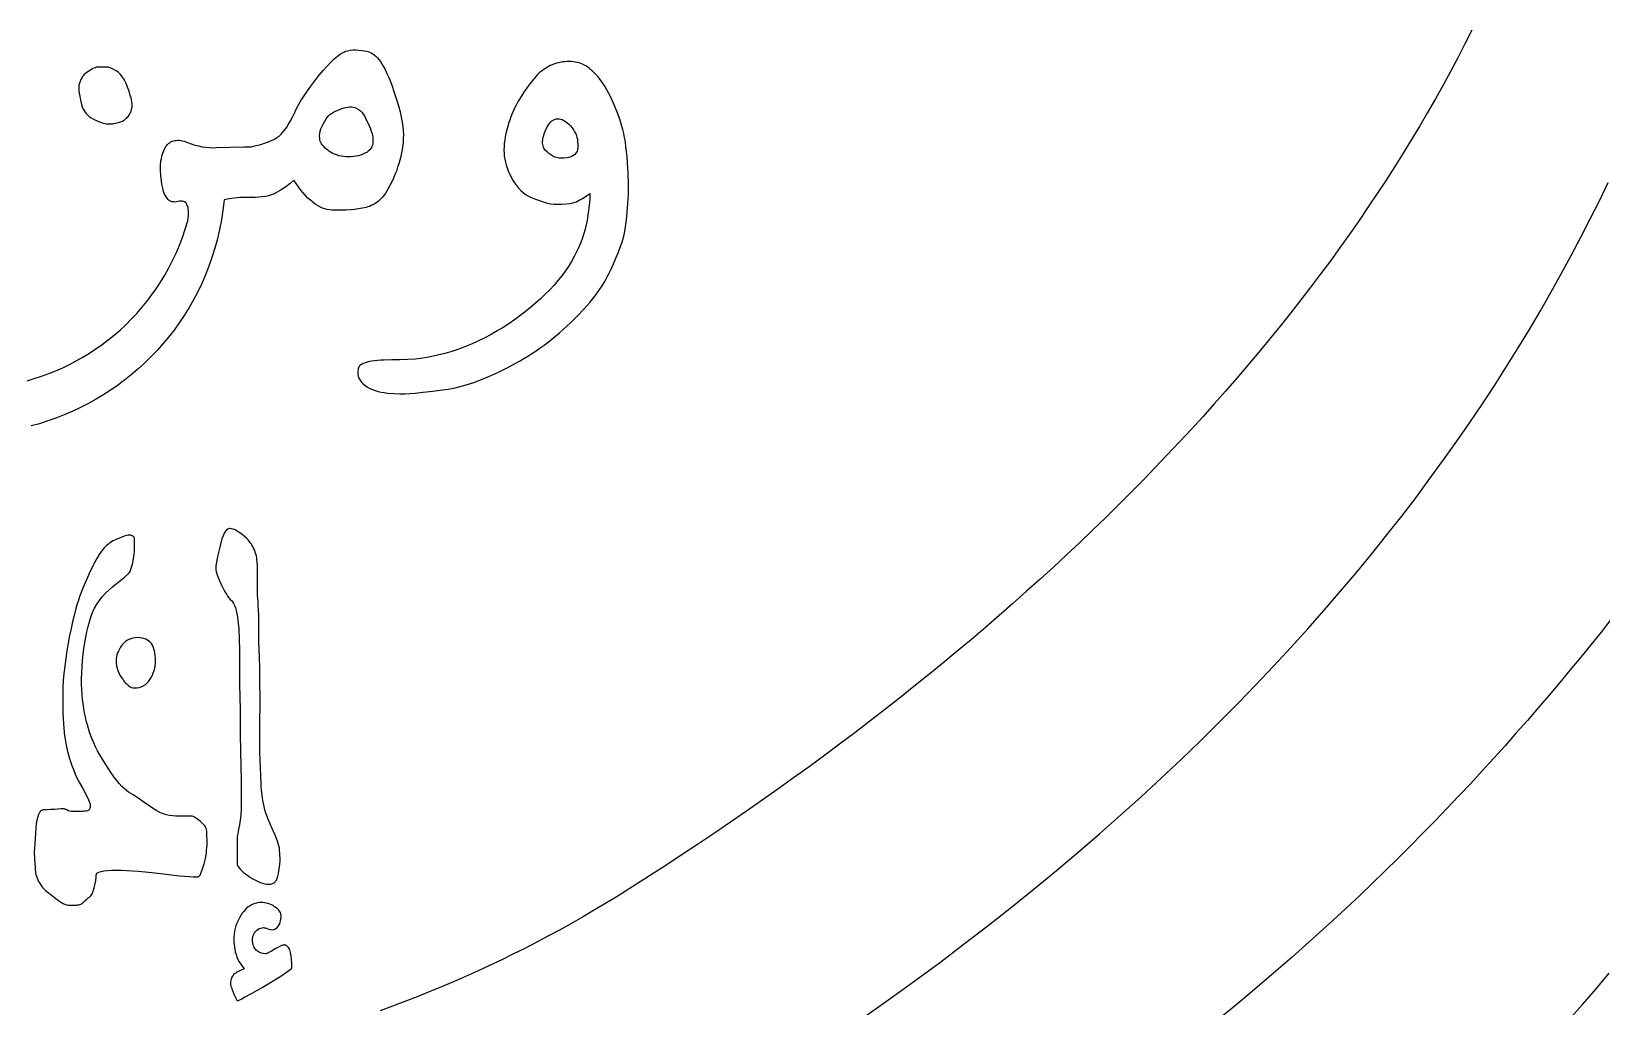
# Model space of a CAD drawing. Extents: x -350 to 350, y -610 to 610.
# Drawn here: x -54.9 to 76.3, y -112.2 to -30.8 of the extents above; entities that cross this region are included whole.
import ezdxf

# ---------------------------------------------------------------- set-up
doc = ezdxf.new("R2010")
doc.units = 0
doc.layers.add('LAYER_10', color=176, linetype='CONTINUOUS')
doc.layers.add('LAYER_2', color=18, linetype='CONTINUOUS')

msp = doc.modelspace()

# ---------------------------------------------------------------- linework, layer by layer
at = {"layer": 'LAYER_10'}
for points in [[(65.44, -30.65), (64.86, -31.8), (64.27, -32.95), (63.66, -34.09), (63.04, -35.23), (62.4, -36.38), (61.75, -37.51), (61.09, -38.65), (60.41, -39.78), (59.71, -40.92), (59.01, -42.04), (58.28, -43.17), (57.55, -44.29), (56.8, -45.41), (56.03, -46.53), (55.25, -47.65), (54.46, -48.76), (53.66, -49.87), (52.84, -50.98), (52.01, -52.08), (51.16, -53.18), (50.3, -54.28), (49.43, -55.37), (48.54, -56.46), (47.65, -57.55), (46.74, -58.63), (45.81, -59.71), (44.88, -60.79), (43.93, -61.86), (42.97, -62.93), (41.99, -64), (41.01, -65.06), (40.01, -66.12), (39, -67.18), (37.98, -68.23), (36.94, -69.28), (35.9, -70.32), (34.84, -71.36), (33.77, -72.39), (32.69, -73.43), (31.6, -74.45), (30.49, -75.48), (29.38, -76.49), (28.25, -77.51), (27.11, -78.52), (25.97, -79.52), (24.81, -80.52), (23.64, -81.52), (22.46, -82.51), (21.27, -83.5), (20.06, -84.48), (18.85, -85.46), (17.63, -86.43), (16.4, -87.4), (15.16, -88.36), (13.9, -89.32), (12.64, -90.27), (11.37, -91.22), (10.09, -92.16), (8.79, -93.1), (7.49, -94.03), (6.18, -94.95), (4.86, -95.87), (3.53, -96.79), (2.19, -97.7), (0.84, -98.6), (-0.51, -99.5), (-1.88, -100.4), (-3.25, -101.28), (-4.64, -102.17), (-6.03, -103.04), (-6.97, -103.61), (-7.91, -104.17), (-8.85, -104.73), (-9.81, -105.27), (-10.76, -105.8), (-11.73, -106.32), (-12.7, -106.83), (-13.67, -107.33), (-14.65, -107.82), (-15.63, -108.3), (-16.62, -108.77), (-17.61, -109.23), (-18.61, -109.68), (-19.62, -110.11), (-20.62, -110.54), (-21.64, -110.96), (-22.65, -111.37), (-23.67, -111.77), (-24.7, -112.16), (-25.73, -112.54)], [(14.83, -112.95), (16.95, -111.46), (19.03, -109.95), (21.08, -108.45), (23.08, -106.93), (25.05, -105.41), (26.99, -103.89), (28.88, -102.36), (30.74, -100.83), (32.57, -99.3), (34.35, -97.76), (36.11, -96.21), (37.82, -94.67), (39.51, -93.12), (41.16, -91.56), (42.77, -90.01), (44.35, -88.45), (45.9, -86.89), (47.41, -85.33), (48.89, -83.77), (50.34, -82.2), (51.75, -80.64), (53.14, -79.07), (54.49, -77.5), (55.81, -75.94), (57.1, -74.37), (58.36, -72.8), (59.59, -71.23), (60.79, -69.67), (61.95, -68.1), (63.09, -66.54), (64.2, -64.97), (65.28, -63.41), (66.33, -61.85), (67.36, -60.3), (68.35, -58.74), (69.32, -57.19), (70.26, -55.64), (71.17, -54.09), (72.06, -52.55), (72.92, -51.01), (73.75, -49.47), (74.56, -47.94), (75.34, -46.41), (76.1, -44.89), (76.83, -43.37)], [(77.07, -79.86), (76.24, -80.91), (75.39, -81.97), (74.54, -83.02), (73.67, -84.07), (72.79, -85.13), (71.9, -86.18), (71, -87.24), (70.09, -88.29), (69.16, -89.34), (68.23, -90.4), (67.28, -91.45), (66.32, -92.5), (65.35, -93.55), (64.36, -94.6), (63.37, -95.65), (62.36, -96.7), (61.34, -97.74), (60.31, -98.78), (59.26, -99.82), (58.2, -100.86), (57.13, -101.9), (56.05, -102.93), (54.95, -103.96), (53.85, -104.99), (52.72, -106.01), (51.59, -107.03), (50.44, -108.05), (49.28, -109.06), (48.11, -110.07), (46.92, -111.08), (45.72, -112.08), (44.51, -113.08)], [(73.56, -113.31), (74.7, -112.01), (75.82, -110.7), (76.93, -109.39)]]:
    msp.add_lwpolyline(points, dxfattribs=at)
at = {"layer": 'LAYER_2'}
msp.add_lwpolyline([(-55.23, -59.93), (-54.63, -59.75), (-54.02, -59.55), (-53.43, -59.33), (-52.84, -59.09), (-52.26, -58.84), (-51.69, -58.56), (-51.13, -58.27), (-50.57, -57.95), (-50.03, -57.62), (-49.49, -57.27), (-48.97, -56.9), (-48.45, -56.52), (-47.95, -56.11), (-47.47, -55.69), (-46.99, -55.25), (-46.53, -54.79), (-46.08, -54.32), (-45.65, -53.82), (-45.23, -53.31), (-44.83, -52.78), (-44.45, -52.24), (-44.08, -51.68), (-43.73, -51.1), (-43.4, -50.5), (-43.08, -49.89), (-42.79, -49.26), (-42.51, -48.61), (-42.26, -47.95), (-42.02, -47.27), (-41.81, -46.57), (-41.78, -46.34), (-41.76, -46.13), (-41.75, -45.94), (-41.76, -45.76), (-41.77, -45.6), (-41.79, -45.45), (-41.83, -45.33), (-41.88, -45.22), (-41.93, -45.13), (-42, -45.05), (-42.08, -44.99), (-42.17, -44.95), (-42.27, -44.93), (-42.38, -44.92), (-42.51, -44.93), (-42.64, -44.96), (-42.78, -44.99), (-42.91, -45), (-43.03, -44.99), (-43.14, -44.97), (-43.25, -44.92), (-43.36, -44.86), (-43.45, -44.78), (-43.54, -44.69), (-43.62, -44.57), (-43.7, -44.44), (-43.77, -44.29), (-43.83, -44.12), (-43.88, -43.94), (-43.93, -43.73), (-43.97, -43.51), (-44.01, -43.27), (-44.06, -42.79), (-44.08, -42.35), (-44.08, -41.94), (-44.05, -41.56), (-44.02, -41.39), (-43.99, -41.22), (-43.95, -41.06), (-43.9, -40.91), (-43.85, -40.77), (-43.79, -40.64), (-43.73, -40.52), (-43.66, -40.4), (-43.58, -40.3), (-43.5, -40.2), (-43.41, -40.12), (-43.32, -40.05), (-43.22, -39.98), (-43.12, -39.93), (-43.01, -39.89), (-42.9, -39.86), (-42.78, -39.85), (-42.66, -39.84), (-42.53, -39.84), (-42.4, -39.86), (-42.27, -39.88), (-42.12, -39.92), (-41.98, -39.97), (-41.83, -40.02), (-41.52, -40.14), (-41.22, -40.24), (-40.92, -40.32), (-40.62, -40.38), (-40.32, -40.43), (-40.02, -40.45), (-39.72, -40.46), (-39.43, -40.45), (-38.31, -40.41), (-37.14, -40.38), (-37.14, -40.38), (-36.49, -40.38), (-36.09, -40.29), (-35.72, -40.19), (-35.39, -40.08), (-35.08, -39.98), (-34.81, -39.86), (-34.57, -39.74), (-34.36, -39.62), (-34.19, -39.49), (-34.02, -39.34), (-33.86, -39.17), (-33.7, -38.97), (-33.54, -38.74), (-33.39, -38.49), (-33.23, -38.21), (-33.07, -37.91), (-32.91, -37.58), (-32.75, -37.24), (-32.55, -36.88), (-32.33, -36.5), (-32.09, -36.12), (-31.82, -35.72), (-31.52, -35.31), (-31.2, -34.88), (-30.86, -34.44), (-30.51, -34.02), (-30.18, -33.65), (-29.87, -33.32), (-29.58, -33.04), (-29.31, -32.81), (-29.06, -32.63), (-28.95, -32.56), (-28.83, -32.5), (-28.73, -32.45), (-28.63, -32.41), (-28.42, -32.36), (-28.21, -32.32), (-27.99, -32.3), (-27.76, -32.3), (-27.52, -32.31), (-27.28, -32.34), (-27.02, -32.38), (-26.76, -32.44), (-26.62, -32.48), (-26.49, -32.54), (-26.36, -32.61), (-26.23, -32.71), (-26.1, -32.82), (-25.97, -32.95), (-25.84, -33.1), (-25.72, -33.27), (-25.6, -33.46), (-25.48, -33.66), (-25.36, -33.88), (-25.24, -34.12), (-25.12, -34.37), (-25, -34.65), (-24.89, -34.94), (-24.77, -35.25), (-24.56, -35.86), (-24.38, -36.43), (-24.22, -36.97), (-24.08, -37.46), (-23.98, -37.92), (-23.9, -38.33), (-23.84, -38.71), (-23.81, -39.04), (-23.8, -39.35), (-23.81, -39.66), (-23.82, -39.97), (-23.85, -40.28), (-23.89, -40.59), (-23.95, -40.9), (-24.02, -41.2), (-24.09, -41.5), (-24.18, -41.8), (-24.28, -42.1), (-24.39, -42.41), (-24.51, -42.71), (-24.64, -43.01), (-24.78, -43.32), (-24.93, -43.62), (-25.09, -43.93), (-25.26, -44.22), (-25.36, -44.35), (-25.45, -44.48), (-25.55, -44.6), (-25.66, -44.71), (-25.76, -44.82), (-25.88, -44.92), (-25.99, -45.01), (-26.11, -45.09), (-26.24, -45.17), (-26.37, -45.24), (-26.5, -45.3), (-26.64, -45.36), (-26.78, -45.41), (-26.92, -45.45), (-27.23, -45.52), (-27.54, -45.57), (-27.88, -45.62), (-28.22, -45.65), (-28.58, -45.68), (-28.96, -45.69), (-29.35, -45.69), (-29.75, -45.68), (-29.96, -45.66), (-30.16, -45.63), (-30.37, -45.57), (-30.57, -45.5), (-30.77, -45.41), (-30.97, -45.3), (-31.17, -45.17), (-31.37, -45.02), (-31.57, -44.85), (-31.77, -44.67), (-31.97, -44.46), (-32.16, -44.24), (-32.36, -44), (-32.55, -43.74), (-32.75, -43.46), (-32.94, -43.16), (-33.27, -43.45), (-33.62, -43.72), (-34, -43.97), (-34.39, -44.2), (-34.6, -44.31), (-34.83, -44.39), (-35.07, -44.47), (-35.33, -44.53), (-35.6, -44.57), (-35.89, -44.6), (-36.19, -44.62), (-36.51, -44.62), (-37, -44.61), (-37.46, -44.62), (-37.91, -44.67), (-38.35, -44.74), (-38.77, -44.83), (-38.82, -45.25), (-38.87, -45.67), (-39, -46.49), (-39.16, -47.29), (-39.34, -48.08), (-39.55, -48.86), (-39.79, -49.62), (-40.05, -50.36), (-40.33, -51.08), (-40.64, -51.79), (-40.97, -52.49), (-41.33, -53.16), (-41.7, -53.82), (-42.1, -54.47), (-42.52, -55.09), (-42.96, -55.7), (-43.41, -56.28), (-43.89, -56.85), (-44.38, -57.41), (-44.89, -57.94), (-45.42, -58.45), (-45.97, -58.95), (-46.53, -59.42), (-47.1, -59.88), (-47.69, -60.31), (-48.29, -60.73), (-48.9, -61.12), (-49.53, -61.49), (-50.17, -61.85), (-50.82, -62.18), (-51.48, -62.49), (-52.14, -62.77), (-52.82, -63.04), (-53.51, -63.28), (-54.2, -63.51), (-54.9, -63.7)], dxfattribs=at)
for points in [[(-49.69, -38.07), (-49.32, -38.24), (-49.01, -38.36), (-48.87, -38.41), (-48.74, -38.44), (-48.63, -38.46), (-48.54, -38.46), (-48.12, -38.46), (-48.07, -38.46), (-48.02, -38.45), (-47.61, -38.36), (-47.44, -38.31), (-47.27, -38.24), (-47.11, -38.14), (-46.95, -38.01), (-46.8, -37.85), (-46.68, -37.69), (-46.63, -37.59), (-46.58, -37.5), (-46.54, -37.39), (-46.51, -37.29), (-46.48, -37.17), (-46.47, -37.05), (-46.46, -36.92), (-46.47, -36.78), (-46.49, -36.62), (-46.52, -36.46), (-46.55, -36.29), (-46.61, -36.11), (-46.72, -35.75), (-46.84, -35.41), (-46.97, -35.1), (-47.11, -34.82), (-47.18, -34.69), (-47.26, -34.57), (-47.35, -34.45), (-47.44, -34.35), (-47.54, -34.25), (-47.64, -34.16), (-47.75, -34.08), (-47.86, -34.01), (-48.09, -33.89), (-48.29, -33.8), (-48.46, -33.75), (-48.54, -33.74), (-48.61, -33.73), (-49.24, -33.73), (-49.33, -33.74), (-49.43, -33.75), (-49.53, -33.78), (-49.63, -33.81), (-49.74, -33.86), (-49.85, -33.92), (-50.09, -34.06), (-50.31, -34.22), (-50.49, -34.38), (-50.56, -34.46), (-50.62, -34.54), (-50.67, -34.62), (-50.71, -34.7), (-50.87, -35.07), (-50.89, -35.15), (-50.9, -35.25), (-50.9, -35.72), (-50.88, -35.91), (-50.84, -36.17), (-50.78, -36.49), (-50.69, -36.86), (-50.63, -37.06), (-50.55, -37.25), (-50.45, -37.42), (-50.34, -37.57), (-50.2, -37.72), (-50.05, -37.85), (-49.88, -37.96)], [(-19.75, -57.47), (-20.34, -57.65), (-20.94, -57.8), (-21.55, -57.93), (-22.17, -58.03), (-22.8, -58.11), (-23.45, -58.16), (-24.1, -58.19), (-24.77, -58.19), (-25.4, -58.2), (-25.69, -58.21), (-25.96, -58.22), (-26.21, -58.25), (-26.43, -58.28), (-26.64, -58.32), (-26.82, -58.37), (-26.99, -58.42), (-27.14, -58.48), (-27.26, -58.54), (-27.37, -58.61), (-27.46, -58.69), (-27.52, -58.78), (-27.57, -58.87), (-27.59, -58.97), (-27.61, -59.17), (-27.6, -59.36), (-27.57, -59.55), (-27.51, -59.72), (-27.42, -59.88), (-27.3, -60.04), (-27.16, -60.19), (-26.99, -60.32), (-26.8, -60.45), (-26.6, -60.56), (-26.39, -60.66), (-26.16, -60.74), (-25.92, -60.81), (-25.67, -60.87), (-25.41, -60.92), (-25.13, -60.95), (-24.59, -60.99), (-24.1, -61.01), (-23.66, -61.01), (-23.27, -61), (-22.81, -60.96), (-22.17, -60.89), (-21.34, -60.79), (-20.33, -60.66), (-20.05, -60.62), (-19.76, -60.57), (-19.47, -60.51), (-19.18, -60.44), (-18.57, -60.27), (-17.93, -60.07), (-17.28, -59.82), (-16.6, -59.55), (-15.9, -59.23), (-15.18, -58.88), (-14.82, -58.69), (-14.46, -58.49), (-14.1, -58.29), (-13.75, -58.08), (-13.4, -57.87), (-13.06, -57.65), (-12.72, -57.42), (-12.38, -57.18), (-12.05, -56.94), (-11.72, -56.69), (-11.4, -56.44), (-11.08, -56.18), (-10.76, -55.91), (-10.45, -55.64), (-10.14, -55.36), (-9.84, -55.08), (-9.26, -54.5), (-8.72, -53.94), (-8.47, -53.66), (-8.24, -53.38), (-8.01, -53.1), (-7.79, -52.82), (-7.59, -52.55), (-7.4, -52.27), (-7.21, -52), (-7.04, -51.73), (-6.88, -51.46), (-6.74, -51.2), (-6.6, -50.93), (-6.48, -50.67), (-6.25, -50.16), (-6.05, -49.69), (-5.87, -49.25), (-5.71, -48.85), (-5.58, -48.48), (-5.48, -48.15), (-5.39, -47.85), (-5.33, -47.59), (-5.24, -47.06), (-5.17, -46.48), (-5.1, -45.82), (-5.05, -45.11), (-5.02, -44.73), (-5.01, -44.33), (-5, -43.93), (-5, -43.51), (-5.03, -42.63), (-5.08, -41.7), (-5.12, -41.23), (-5.16, -40.79), (-5.21, -40.38), (-5.26, -39.99), (-5.33, -39.62), (-5.39, -39.27), (-5.47, -38.95), (-5.55, -38.66), (-5.73, -38.08), (-5.95, -37.49), (-6.19, -36.88), (-6.48, -36.25), (-6.63, -35.93), (-6.8, -35.62), (-6.97, -35.33), (-7.16, -35.05), (-7.36, -34.77), (-7.57, -34.51), (-7.8, -34.27), (-8.03, -34.03), (-8.16, -33.92), (-8.28, -33.81), (-8.41, -33.72), (-8.55, -33.63), (-8.68, -33.56), (-8.83, -33.49), (-8.97, -33.43), (-9.12, -33.38), (-9.28, -33.34), (-9.44, -33.31), (-9.6, -33.28), (-9.77, -33.27), (-9.94, -33.26), (-10.12, -33.27), (-10.3, -33.28), (-10.48, -33.3), (-10.66, -33.33), (-10.84, -33.37), (-11.02, -33.41), (-11.19, -33.47), (-11.36, -33.53), (-11.53, -33.61), (-11.69, -33.69), (-11.85, -33.78), (-12, -33.88), (-12.16, -33.98), (-12.3, -34.1), (-12.45, -34.22), (-12.59, -34.36), (-12.72, -34.5), (-12.86, -34.65), (-12.99, -34.81), (-13.23, -35.13), (-13.47, -35.44), (-13.68, -35.74), (-13.88, -36.04), (-14.05, -36.32), (-14.22, -36.59), (-14.36, -36.86), (-14.49, -37.11), (-14.61, -37.36), (-14.72, -37.62), (-14.82, -37.88), (-14.92, -38.15), (-15.01, -38.42), (-15.09, -38.7), (-15.17, -38.98), (-15.24, -39.27), (-15.3, -39.56), (-15.34, -39.84), (-15.38, -40.12), (-15.39, -40.39), (-15.4, -40.66), (-15.39, -40.92), (-15.37, -41.17), (-15.33, -41.42), (-15.28, -41.66), (-15.21, -41.9), (-15.13, -42.15), (-15.04, -42.39), (-14.93, -42.64), (-14.81, -42.89), (-14.68, -43.14), (-14.53, -43.39), (-14.36, -43.63), (-14.18, -43.85), (-13.99, -44.05), (-13.77, -44.23), (-13.55, -44.4), (-13.3, -44.54), (-13.04, -44.66), (-12.76, -44.77), (-11.88, -45.06), (-11.63, -45.13), (-11.5, -45.16), (-11.22, -45.17), (-10.6, -45.17), (-10.23, -45.16), (-9.9, -45.12), (-9.75, -45.09), (-9.61, -45.06), (-9.48, -45.02), (-9.35, -44.97), (-9.11, -44.85), (-8.84, -44.7), (-8.54, -44.51), (-8.22, -44.29), (-8.24, -44.76), (-8.29, -45.29), (-8.36, -45.89), (-8.46, -46.55), (-8.53, -46.9), (-8.61, -47.26), (-8.72, -47.62), (-8.85, -48), (-8.99, -48.38), (-9.16, -48.76), (-9.34, -49.16), (-9.54, -49.56), (-9.77, -49.97), (-10.01, -50.37), (-10.28, -50.77), (-10.57, -51.16), (-10.89, -51.55), (-11.22, -51.94), (-11.58, -52.32), (-11.96, -52.7), (-12.36, -53.08), (-12.77, -53.45), (-13.19, -53.81), (-13.62, -54.16), (-14.07, -54.5), (-14.53, -54.83), (-15, -55.16), (-15.48, -55.47), (-15.97, -55.77), (-16.48, -56.06), (-16.99, -56.34), (-17.52, -56.59), (-18.06, -56.84), (-18.62, -57.06), (-19.18, -57.28)], [(-27.19, -41.01), (-27.37, -41.08), (-27.56, -41.14), (-27.76, -41.18), (-27.95, -41.21), (-28.15, -41.23), (-28.36, -41.23), (-28.57, -41.23), (-28.78, -41.21), (-28.99, -41.17), (-29.19, -41.13), (-29.38, -41.07), (-29.56, -41), (-29.74, -40.92), (-29.9, -40.83), (-30.05, -40.73), (-30.2, -40.61), (-30.33, -40.49), (-30.45, -40.37), (-30.55, -40.26), (-30.63, -40.14), (-30.7, -40.03), (-30.75, -39.91), (-30.78, -39.8), (-30.79, -39.69), (-30.8, -39.48), (-30.78, -39.28), (-30.74, -39.09), (-30.69, -38.9), (-30.61, -38.72), (-30.51, -38.51), (-30.39, -38.29), (-30.26, -38.05), (-30.17, -37.93), (-30.07, -37.81), (-29.95, -37.7), (-29.81, -37.6), (-29.65, -37.5), (-29.47, -37.41), (-29.28, -37.32), (-29.07, -37.24), (-28.85, -37.17), (-28.65, -37.11), (-28.46, -37.08), (-28.29, -37.06), (-28.13, -37.05), (-27.99, -37.07), (-27.86, -37.1), (-27.75, -37.15), (-27.55, -37.27), (-27.38, -37.39), (-27.25, -37.52), (-27.15, -37.65), (-27.06, -37.81), (-26.94, -38.04), (-26.63, -38.7), (-26.55, -38.9), (-26.48, -39.09), (-26.42, -39.27), (-26.38, -39.45), (-26.36, -39.62), (-26.34, -39.79), (-26.34, -39.95), (-26.36, -40.11), (-26.39, -40.26), (-26.45, -40.39), (-26.52, -40.52), (-26.61, -40.64), (-26.73, -40.75), (-26.86, -40.85), (-27.01, -40.93)], [(-10.93, -38.05), (-10.8, -38.05), (-10.67, -38.08), (-10.54, -38.12), (-10.4, -38.18), (-10.27, -38.27), (-10.13, -38.38), (-9.99, -38.5), (-9.85, -38.65), (-9.71, -38.81), (-9.6, -38.97), (-9.5, -39.13), (-9.41, -39.28), (-9.35, -39.44), (-9.3, -39.6), (-9.26, -39.76), (-9.25, -39.93), (-9.24, -40.22), (-9.24, -40.45), (-9.25, -40.63), (-9.28, -40.75), (-9.33, -40.84), (-9.39, -40.93), (-9.48, -41.02), (-9.59, -41.11), (-9.65, -41.15), (-9.73, -41.19), (-9.81, -41.22), (-9.91, -41.25), (-10.13, -41.3), (-10.4, -41.33), (-10.54, -41.34), (-10.67, -41.34), (-10.8, -41.33), (-10.92, -41.31), (-11.03, -41.29), (-11.13, -41.26), (-11.23, -41.22), (-11.33, -41.17), (-11.49, -41.07), (-11.65, -40.95), (-11.8, -40.81), (-11.95, -40.67), (-12.01, -40.59), (-12.06, -40.5), (-12.1, -40.41), (-12.13, -40.31), (-12.16, -40.2), (-12.17, -40.09), (-12.17, -39.97), (-12.16, -39.84), (-12.14, -39.71), (-12.12, -39.58), (-12.08, -39.44), (-12.04, -39.3), (-11.92, -39.01), (-11.77, -38.7), (-11.69, -38.56), (-11.6, -38.43), (-11.5, -38.32), (-11.4, -38.23), (-11.29, -38.15), (-11.17, -38.1), (-11.05, -38.06)], [(-49.61, -75.12), (-49.96, -75.84), (-50.28, -76.55), (-50.57, -77.24), (-50.83, -77.9), (-50.95, -78.25), (-51.07, -78.64), (-51.19, -79.07), (-51.31, -79.54), (-51.43, -80.05), (-51.56, -80.61), (-51.68, -81.2), (-51.8, -81.84), (-51.91, -82.49), (-52.01, -83.13), (-52.09, -83.75), (-52.16, -84.36), (-52.21, -84.95), (-52.24, -85.54), (-52.26, -86.11), (-52.26, -86.66), (-52.24, -87.68), (-52.2, -88.56), (-52.17, -88.94), (-52.14, -89.28), (-52.1, -89.59), (-52.06, -89.86), (-51.96, -90.37), (-51.85, -90.88), (-51.71, -91.38), (-51.55, -91.88), (-51.46, -92.13), (-51.37, -92.39), (-51.15, -92.91), (-50.88, -93.44), (-50.59, -93.99), (-50.31, -94.5), (-50.11, -94.91), (-50.04, -95.07), (-49.99, -95.21), (-49.97, -95.33), (-49.96, -95.43), (-49.96, -95.5), (-49.97, -95.57), (-49.99, -95.64), (-50.01, -95.69), (-50.05, -95.74), (-50.09, -95.78), (-50.14, -95.81), (-50.19, -95.83), (-50.32, -95.86), (-50.45, -95.88), (-50.58, -95.9), (-50.73, -95.9), (-51.37, -95.9), (-51.53, -95.9), (-51.68, -95.87), (-51.8, -95.83), (-51.91, -95.77), (-51.96, -95.73), (-52.03, -95.71), (-52.11, -95.69), (-52.2, -95.68), (-52.42, -95.67), (-52.69, -95.69), (-52.98, -95.72), (-53.26, -95.74), (-53.55, -95.75), (-53.83, -95.76), (-53.9, -95.76), (-53.96, -95.78), (-54.02, -95.81), (-54.08, -95.85), (-54.13, -95.91), (-54.18, -95.97), (-54.23, -96.05), (-54.28, -96.14), (-54.35, -96.35), (-54.42, -96.62), (-54.47, -96.93), (-54.51, -97.29), (-54.6, -98.55), (-54.62, -98.98), (-54.63, -99.28), (-54.62, -99.84), (-54.57, -100.58), (-54.55, -100.78), (-54.52, -100.97), (-54.49, -101.15), (-54.45, -101.31), (-54.4, -101.47), (-54.35, -101.61), (-54.28, -101.74), (-54.21, -101.86), (-54.07, -102.07), (-53.94, -102.25), (-53.81, -102.39), (-53.69, -102.49), (-53.35, -102.75), (-52.8, -103.18), (-52.64, -103.31), (-52.49, -103.41), (-52.35, -103.5), (-52.22, -103.58), (-52.1, -103.64), (-51.98, -103.68), (-51.88, -103.7), (-51.78, -103.71), (-51.07, -103.71), (-50.99, -103.7), (-50.91, -103.69), (-50.83, -103.67), (-50.75, -103.64), (-50.68, -103.61), (-50.61, -103.56), (-50.55, -103.51), (-50.49, -103.45), (-50.37, -103.32), (-50.25, -103.22), (-50.13, -103.12), (-50.02, -103.05), (-49.96, -103), (-49.9, -102.95), (-49.85, -102.87), (-49.8, -102.78), (-49.75, -102.67), (-49.71, -102.55), (-49.62, -102.26), (-49.55, -101.94), (-49.5, -101.66), (-49.47, -101.42), (-49.46, -101.2), (-49.45, -101.15), (-49.43, -101.11), (-49.4, -101.06), (-49.36, -101.03), (-49.3, -100.99), (-49.23, -100.96), (-49.05, -100.9), (-48.81, -100.85), (-48.53, -100.82), (-48.19, -100.8), (-47.8, -100.8), (-47.37, -100.8), (-46.92, -100.82), (-46.43, -100.84), (-45.92, -100.88), (-44.82, -100.98), (-43.61, -101.13), (-42.49, -101.26), (-41.67, -101.34), (-41.36, -101.36), (-41.13, -101.36), (-40.97, -101.35), (-40.92, -101.34), (-40.89, -101.33), (-40.84, -101.28), (-40.79, -101.21), (-40.74, -101.12), (-40.68, -101), (-40.57, -100.69), (-40.45, -100.27), (-40.34, -99.81), (-40.26, -99.36), (-40.24, -99.14), (-40.22, -98.91), (-40.2, -98.7), (-40.2, -98.48), (-40.21, -97.77), (-40.23, -97.54), (-40.25, -97.38), (-40.27, -97.32), (-40.3, -97.25), (-40.34, -97.18), (-40.4, -97.1), (-40.56, -96.92), (-40.78, -96.71), (-41.01, -96.53), (-41.21, -96.39), (-41.29, -96.34), (-41.37, -96.31), (-41.45, -96.29), (-41.51, -96.28), (-42.81, -96.28), (-43.07, -96.27), (-43.34, -96.23), (-43.6, -96.17), (-43.87, -96.09), (-44.14, -95.97), (-44.41, -95.84), (-44.68, -95.67), (-44.95, -95.49), (-45.48, -95.12), (-45.95, -94.79), (-46.38, -94.51), (-46.75, -94.28), (-46.93, -94.15), (-47.12, -93.99), (-47.32, -93.8), (-47.53, -93.57), (-47.75, -93.3), (-47.98, -93), (-48.22, -92.66), (-48.47, -92.28), (-48.72, -91.89), (-48.94, -91.52), (-49.15, -91.16), (-49.34, -90.82), (-49.51, -90.49), (-49.67, -90.17), (-49.8, -89.86), (-49.92, -89.57), (-50.02, -89.28), (-50.11, -88.98), (-50.2, -88.66), (-50.29, -88.34), (-50.36, -88), (-50.44, -87.65), (-50.5, -87.29), (-50.56, -86.92), (-50.6, -86.53), (-50.64, -86.13), (-50.66, -85.7), (-50.68, -85.26), (-50.68, -84.8), (-50.66, -84.32), (-50.64, -83.82), (-50.6, -83.3), (-50.55, -82.79), (-50.49, -82.28), (-50.42, -81.8), (-50.34, -81.34), (-50.25, -80.89), (-50.14, -80.46), (-50.03, -80.05), (-49.9, -79.66), (-49.76, -79.29), (-49.59, -78.93), (-49.4, -78.59), (-49.18, -78.27), (-48.95, -77.96), (-48.69, -77.67), (-48.41, -77.4), (-48.1, -77.14), (-47.54, -76.69), (-47.12, -76.35), (-46.84, -76.11), (-46.7, -75.97), (-46.63, -75.85), (-46.56, -75.67), (-46.48, -75.42), (-46.41, -75.12), (-46.34, -74.78), (-46.29, -74.46), (-46.26, -74.14), (-46.25, -73.84), (-46.25, -73.35), (-46.27, -73.1), (-46.29, -73.03), (-46.33, -72.96), (-46.41, -72.9), (-46.51, -72.84), (-46.57, -72.82), (-46.67, -72.81), (-46.79, -72.83), (-46.94, -72.86), (-47.12, -72.91), (-47.32, -72.98), (-47.8, -73.17), (-47.93, -73.23), (-48.06, -73.3), (-48.19, -73.38), (-48.32, -73.47), (-48.44, -73.56), (-48.56, -73.66), (-48.79, -73.89), (-49.01, -74.15), (-49.22, -74.44), (-49.42, -74.76)], [(-39.14, -73.81), (-39.29, -74.5), (-39.4, -75.04), (-39.46, -75.42), (-39.48, -75.65), (-39.48, -75.74), (-39.45, -75.85), (-39.37, -76.13), (-39.23, -76.49), (-39.03, -76.93), (-38.92, -77.16), (-38.81, -77.38), (-38.7, -77.58), (-38.59, -77.75), (-38.49, -77.91), (-38.38, -78.05), (-38.27, -78.18), (-38.17, -78.28), (-38.07, -78.39), (-37.98, -78.53), (-37.9, -78.69), (-37.82, -78.89), (-37.76, -79.11), (-37.71, -79.35), (-37.66, -79.63), (-37.62, -79.94), (-37.56, -80.64), (-37.52, -81.48), (-37.5, -82.45), (-37.49, -83.56), (-37.48, -85.48), (-37.47, -86.12), (-37.46, -86.55), (-37.44, -87.19), (-37.44, -87.8), (-37.44, -88.5), (-37.44, -89.41), (-37.41, -90.9), (-37.36, -93.33), (-37.34, -94.64), (-37.35, -95.2), (-37.36, -95.69), (-37.38, -96.12), (-37.41, -96.49), (-37.45, -96.79), (-37.49, -97.02), (-37.58, -97.4), (-37.64, -97.73), (-37.68, -98.02), (-37.69, -98.25), (-37.69, -99.21), (-37.69, -100.2), (-37.69, -100.26), (-37.68, -100.32), (-37.63, -100.45), (-37.55, -100.58), (-37.44, -100.72), (-37.3, -100.86), (-37.13, -101.01), (-36.92, -101.17), (-36.69, -101.33), (-36.44, -101.48), (-36.21, -101.61), (-35.99, -101.72), (-35.77, -101.82), (-35.57, -101.89), (-35.38, -101.94), (-35.2, -101.97), (-35.03, -101.98), (-34.87, -101.97), (-34.8, -101.95), (-34.73, -101.92), (-34.67, -101.89), (-34.61, -101.85), (-34.55, -101.81), (-34.5, -101.75), (-34.41, -101.63), (-34.34, -101.47), (-34.28, -101.29), (-34.23, -101.08), (-34.13, -100.31), (-34.1, -100.04), (-34.1, -99.85), (-34.11, -99.49), (-34.14, -99.06), (-34.16, -98.93), (-34.2, -98.77), (-34.26, -98.58), (-34.33, -98.37), (-34.52, -97.87), (-34.79, -97.26), (-34.93, -96.94), (-35.06, -96.63), (-35.18, -96.32), (-35.28, -96.03), (-35.37, -95.75), (-35.44, -95.48), (-35.5, -95.22), (-35.54, -94.97), (-35.6, -94.52), (-35.65, -94.12), (-35.68, -93.79), (-35.69, -93.52), (-35.7, -92.94), (-35.74, -92.18), (-35.76, -91.65), (-35.78, -90.91), (-35.78, -89.97), (-35.78, -88.82), (-35.77, -86.6), (-35.78, -84.94), (-35.8, -83.79), (-35.82, -83.11), (-35.86, -82.26), (-35.88, -81.84), (-35.89, -81.42), (-35.89, -79.99), (-35.89, -79.51), (-35.9, -79.08), (-35.92, -78.71), (-35.94, -78.38), (-35.98, -77.82), (-35.99, -77.32), (-35.99, -75.4), (-36.01, -75.05), (-36.03, -74.88), (-36.05, -74.71), (-36.08, -74.55), (-36.12, -74.4), (-36.17, -74.25), (-36.22, -74.1), (-36.28, -73.96), (-36.34, -73.83), (-36.42, -73.7), (-36.5, -73.57), (-36.59, -73.45), (-36.68, -73.33), (-36.78, -73.22), (-36.89, -73.11), (-37.11, -72.91), (-37.31, -72.74), (-37.51, -72.59), (-37.69, -72.48), (-37.86, -72.38), (-38.01, -72.32), (-38.16, -72.28), (-38.29, -72.26), (-38.36, -72.27), (-38.42, -72.29), (-38.48, -72.32), (-38.54, -72.36), (-38.6, -72.42), (-38.65, -72.48), (-38.71, -72.56), (-38.76, -72.65), (-38.86, -72.87), (-38.96, -73.13), (-39.05, -73.45)], [(-47.25, -84.86), (-47.12, -85.03), (-46.99, -85.18), (-46.86, -85.3), (-46.74, -85.4), (-46.62, -85.48), (-46.5, -85.54), (-46.39, -85.57), (-46.28, -85.58), (-46.08, -85.57), (-45.88, -85.54), (-45.7, -85.48), (-45.53, -85.41), (-45.37, -85.31), (-45.23, -85.19), (-45.09, -85.04), (-44.97, -84.88), (-44.86, -84.7), (-44.77, -84.51), (-44.69, -84.33), (-44.62, -84.13), (-44.57, -83.94), (-44.54, -83.74), (-44.51, -83.53), (-44.51, -83.32), (-44.51, -83.09), (-44.53, -82.88), (-44.56, -82.68), (-44.59, -82.49), (-44.64, -82.32), (-44.7, -82.16), (-44.77, -82.01), (-44.85, -81.88), (-44.95, -81.76), (-45.06, -81.66), (-45.18, -81.58), (-45.32, -81.51), (-45.47, -81.45), (-45.64, -81.41), (-45.82, -81.39), (-46.02, -81.38), (-46.22, -81.39), (-46.4, -81.42), (-46.58, -81.47), (-46.74, -81.54), (-46.9, -81.63), (-47.05, -81.74), (-47.18, -81.87), (-47.31, -82.02), (-47.42, -82.18), (-47.52, -82.34), (-47.6, -82.5), (-47.67, -82.66), (-47.73, -82.82), (-47.76, -82.99), (-47.79, -83.15), (-47.79, -83.32), (-47.79, -83.53), (-47.76, -83.73), (-47.72, -83.93), (-47.66, -84.12), (-47.58, -84.31), (-47.49, -84.5), (-47.38, -84.68)], [(-35.5, -105.59), (-35.44, -105.6), (-35.34, -105.62), (-35.04, -105.72), (-34.9, -105.76), (-34.77, -105.77), (-34.65, -105.76), (-34.53, -105.72), (-34.42, -105.65), (-34.31, -105.55), (-34.24, -105.46), (-34.18, -105.37), (-34.13, -105.27), (-34.09, -105.15), (-34.06, -105.03), (-34.04, -104.9), (-34.02, -104.76), (-34.02, -104.61), (-34.03, -104.51), (-34.05, -104.41), (-34.09, -104.31), (-34.15, -104.22), (-34.23, -104.12), (-34.32, -104.03), (-34.43, -103.94), (-34.56, -103.85), (-34.69, -103.76), (-34.83, -103.69), (-34.97, -103.63), (-35.11, -103.59), (-35.26, -103.55), (-35.4, -103.52), (-35.55, -103.5), (-35.7, -103.5), (-35.87, -103.51), (-36.06, -103.55), (-36.28, -103.62), (-36.52, -103.72), (-36.65, -103.79), (-36.77, -103.87), (-36.9, -103.97), (-37.02, -104.1), (-37.14, -104.24), (-37.26, -104.4), (-37.38, -104.58), (-37.5, -104.78), (-37.61, -105), (-37.7, -105.22), (-37.79, -105.44), (-37.85, -105.67), (-37.9, -105.9), (-37.94, -106.13), (-37.96, -106.37), (-37.97, -106.62), (-37.96, -106.81), (-37.95, -107.01), (-37.92, -107.2), (-37.88, -107.4), (-37.84, -107.63), (-37.78, -107.85), (-37.71, -108.06), (-37.62, -108.26), (-37.51, -108.46), (-37.39, -108.66), (-37.25, -108.84), (-37.09, -109.03), (-37.7, -109.32), (-37.78, -109.36), (-37.85, -109.41), (-37.92, -109.46), (-37.98, -109.52), (-38.03, -109.58), (-38.08, -109.65), (-38.12, -109.73), (-38.15, -109.81), (-38.19, -109.91), (-38.21, -110.02), (-38.23, -110.13), (-38.23, -110.23), (-38.23, -110.36), (-38.21, -110.48), (-38.17, -110.6), (-38.12, -110.72), (-37.93, -111.2), (-37.72, -111.66), (-37.72, -111.68), (-37.69, -111.68), (-37.61, -111.67), (-37.47, -111.62), (-37.29, -111.53), (-37.06, -111.41), (-36.43, -111.07), (-35.61, -110.59), (-34.69, -110.04), (-33.96, -109.59), (-33.44, -109.23), (-33.25, -109.1), (-33.11, -108.98), (-33.11, -108.59), (-33.14, -108.24), (-33.17, -107.94), (-33.22, -107.67), (-33.25, -107.55), (-33.29, -107.44), (-33.34, -107.35), (-33.39, -107.26), (-33.46, -107.19), (-33.53, -107.13), (-33.62, -107.08), (-33.71, -107.04), (-33.74, -107.04), (-33.79, -107.05), (-33.86, -107.06), (-34.03, -107.13), (-34.24, -107.23), (-34.51, -107.38), (-34.81, -107.56), (-35.04, -107.68), (-35.21, -107.76), (-35.27, -107.78), (-35.32, -107.78), (-35.49, -107.77), (-35.66, -107.73), (-35.83, -107.66), (-35.99, -107.56), (-36.06, -107.5), (-36.13, -107.43), (-36.19, -107.36), (-36.25, -107.28), (-36.29, -107.19), (-36.33, -107.09), (-36.37, -106.99), (-36.39, -106.87), (-36.41, -106.77), (-36.41, -106.66), (-36.4, -106.52), (-36.38, -106.38), (-36.35, -106.25), (-36.3, -106.13), (-36.23, -106.02), (-36.15, -105.93), (-36.06, -105.84), (-35.95, -105.76), (-35.84, -105.68), (-35.73, -105.63), (-35.61, -105.6)]]:
    msp.add_lwpolyline(points, close=True, dxfattribs=at)

doc.saveas('drawing.dxf')
